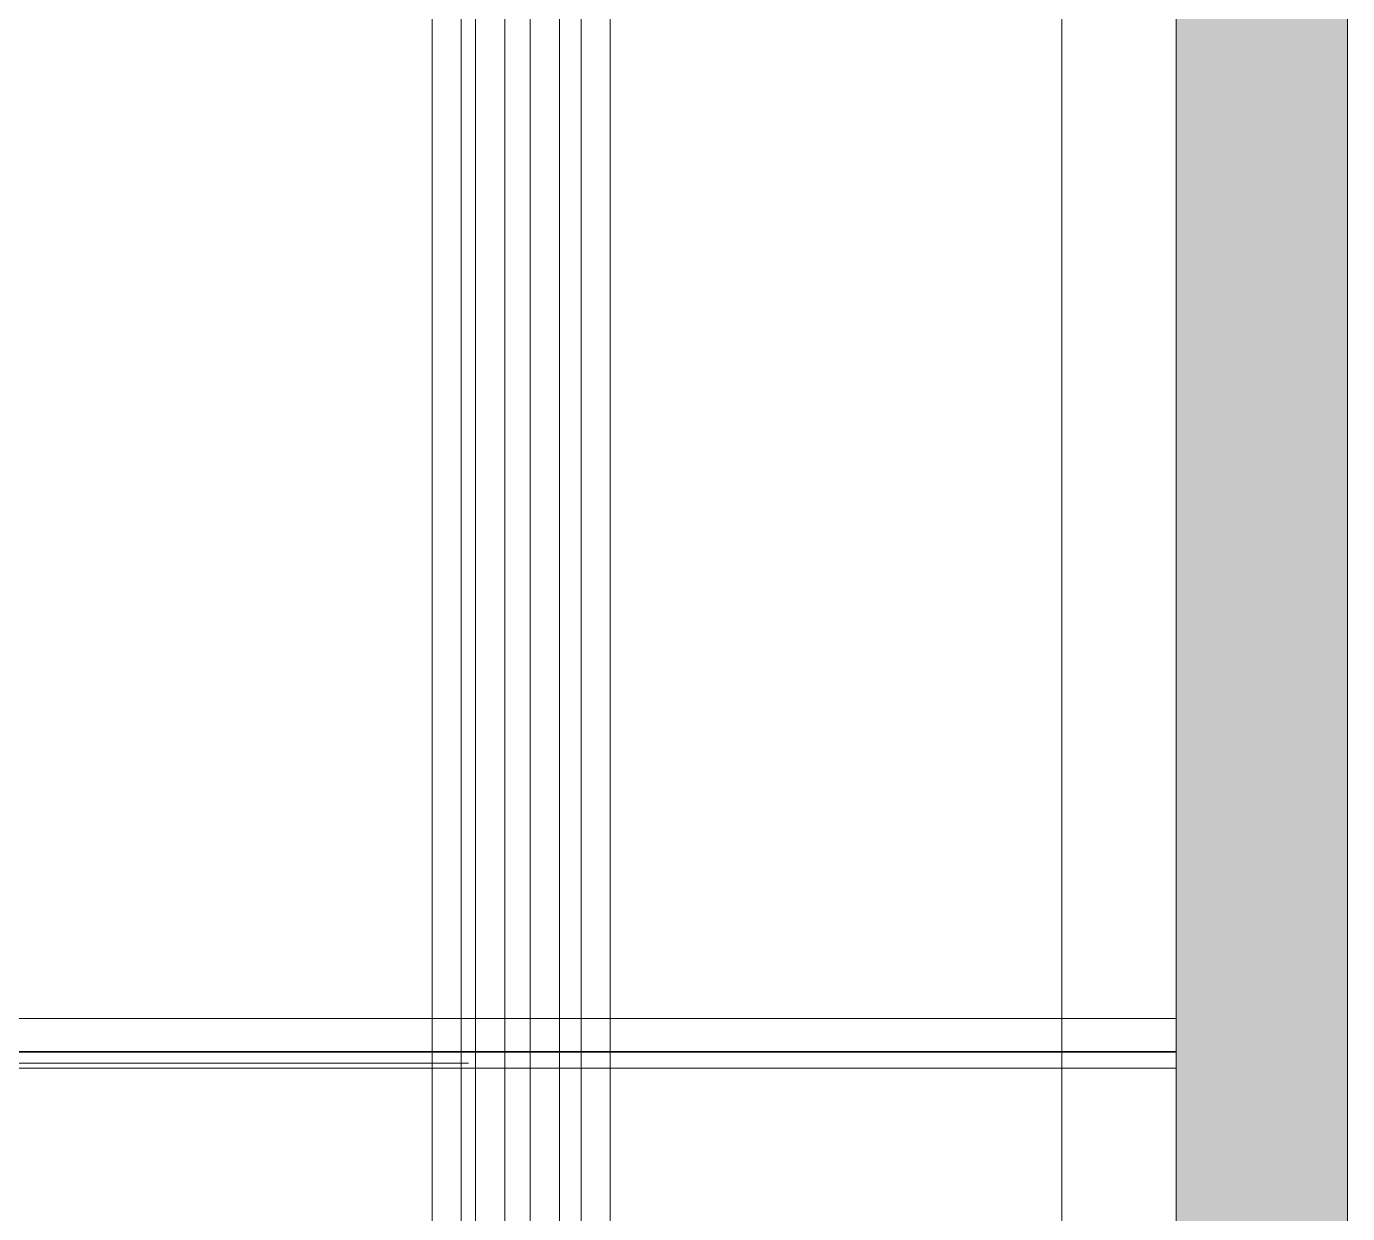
# Model space of a CAD drawing. Header units: metres. Extents: x 32 to 132, y -29 to 44.
# Drawn here: x 126.931 to 128.086, y -16.112 to -15.075 of the extents above; entities that cross this region are included whole.
import ezdxf

# ---------------------------------------------------------------- set-up
doc = ezdxf.new("R2010")
doc.units = ezdxf.units.M
doc.header["$LTSCALE"] = 100
for name, color, linetype, lineweight in [('Arqui', 8, 'Continuous', 0), ('P-PIPE', 7, 'Continuous', 18), ('P-PIPE-IDEN', 7, 'Continuous', 9)]:
    doc.layers.add(name, color=color, linetype=linetype, lineweight=lineweight)

# ---------------------------------------------------------------- blocks, each defined once
blk = doc.blocks.new('estructura etapa 3')
at = {"layer": 'Arqui'}
blk.add_line((-49.6036, -6655.2792), (-49.6036, -6714.8391), dxfattribs=at)
blk = doc.blocks.new('A$C4ed580ad')
at = {"layer": 'Arqui', "ltscale": 0.3}
h = blk.add_hatch(color=256, dxfattribs=at)
h.dxf.hatch_style = 1
h.paths.add_polyline_path([(47.9816, 63.0005), (47.8316, 63.0005), (47.8316, 9.2757), (47.9816, 9.2757)])
at = {"layer": 'Arqui'}
blk.add_lwpolyline([(47.9816, 63.0005), (47.8316, 63.0005), (47.8316, 9.2757), (47.9816, 9.2757)], close=True, dxfattribs=at)
at = {"layer": 'Arqui', "lineweight": 0}
blk.add_lwpolyline([(47.8316, 12.989), (47.8316, 13.0323), (43.8316, 13.0323), (43.8316, 12.989)], close=True, dxfattribs=at)
at = {"layer": 'Arqui', "lineweight": 25}
blk.add_lwpolyline([(47.8316, 13.0034), (43.8316, 13.0034), (47.8316, 13.0034)], dxfattribs=at)
at = {"layer": 'Arqui'}
blk.add_blockref('estructura etapa 3', (97.3352, 6720.7245), dxfattribs=at)

msp = doc.modelspace()

# ---------------------------------------------------------------- linework, layer by layer
at = {"layer": 'P-PIPE', "color": 1, "true_color": 0xff0000}
for p, q in [((127.3966, -8.7165), (127.3966, -16.9617)), ((127.4156, -16.9617), (127.4156, -8.7165)), ((127.441, -16.9431), (127.441, -8.7165)), ((127.3712, -8.7351), (127.3712, -16.9617))]:
    msp.add_line(p, q, dxfattribs=at)
at = {"layer": 'P-PIPE', "color": 11, "true_color": 0xff8080}
for p, q in [((127.3107, -8.795), (127.3107, -17.0469)), ((127.3234, -17.0469), (127.3234, -8.795)), ((127.3488, -17.0283), (127.3488, -8.795)), ((127.2853, -8.8136), (127.2853, -17.0469))]:
    msp.add_line(p, q, dxfattribs=at)
at = {"layer": 'P-PIPE-IDEN'}
msp.add_line((127.317, -15.981), (126.5528, -15.981), dxfattribs=at)

# ---------------------------------------------------------------- block references
at = {"layer": 'Arqui'}
msp.add_blockref('A$C4ed580ad', (80.1042, -28.9743), dxfattribs=at)

doc.saveas('drawing.dxf')
